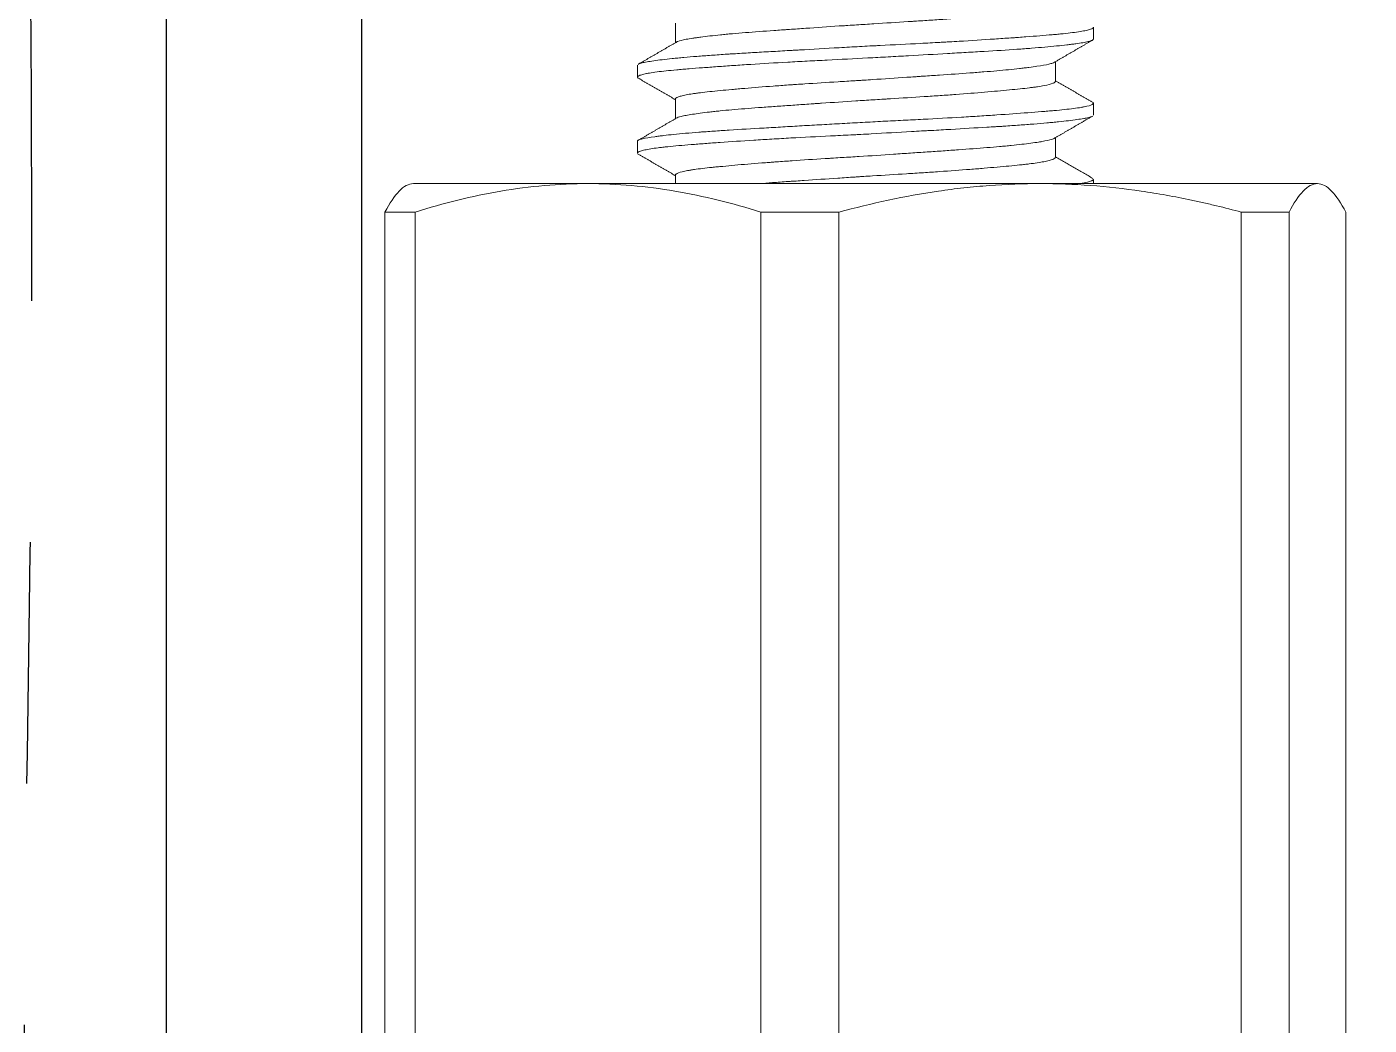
# Model space of a CAD drawing. Header units: millimetres. Extents: x 4900 to 5740, y 840 to 1434.
# Drawn here: x 5035.7 to 5053.36, y 1031.56 to 1044.69 of the extents above; entities that cross this region are included whole.
import ezdxf

# ---------------------------------------------------------------- set-up
doc = ezdxf.new("R2010")
doc.units = ezdxf.units.MM
doc.linetypes.add('CENTERX2', pattern=[101.6, 63.5, -12.7, 12.7, -12.7])
doc.layers.add('CENTER', color=1, linetype='CENTERX2')
doc.layers.add('DIM', color=3, linetype='Continuous')
doc.styles.get("Standard").update_dxf_attribs({"font": 'arial.ttf'})
doc.dimstyles.new('사본 ISO-25', dxfattribs={"dimtxt": 7, "dimasz": 7, "dimexe": 2.1, "dimexo": 2.1, "dimgap": 2, "dimtad": 1, "dimtih": 1, "dimtoh": 1, "dimdec": 1, "dimdsep": 46, "dimtxsty": 'Standard', "dimcen": 0, "dimclrd": 3, "dimclre": 3, "dimclrt": 4, "dimazin": 2, "dimtp": 0.1, "dimtm": 0.1, "dimtfac": 0.714286, "dimtdec": 1, "dimtmove": 0, "dimatfit": 3, "dimfxl": 1, "dimarcsym": 0})

msp = doc.modelspace()

# ---------------------------------------------------------------- linework, layer by layer
msp.add_line((5037.535, 1004.657), (5037.535, 1069.631))
at = {"color": 7, "linetype": 'Continuous', "lineweight": 18}
for p, q in [((5044.235, 1044.743), (5044.235, 1044.485)), ((5049.735, 1044.533), (5049.735, 1044.687)), ((5049.235, 1043.976), (5049.235, 1044.235)), ((5043.735, 1044.188), (5043.735, 1044.032)), ((5044.235, 1043.744), (5044.235, 1043.485)), ((5049.735, 1043.532), (5049.735, 1043.688)), ((5043.735, 1043.187), (5043.735, 1043.033)), ((5049.235, 1042.977), (5049.235, 1043.235)), ((5044.235, 1042.743), (5044.235, 1042.631)), ((5049.735, 1042.631), (5049.735, 1042.687)), ((5052.684, 1042.631), (5040.786, 1042.631)), ((5040.412, 1023.006), (5040.412, 1042.256)), ((5040.808, 1042.256), (5040.412, 1042.256)), ((5040.808, 1023.006), (5040.808, 1042.256)), ((5046.384, 1042.256), (5045.359, 1042.256)), ((5045.359, 1023.006), (5045.359, 1042.256)), ((5046.384, 1023.006), (5046.384, 1042.256)), ((5052.31, 1042.256), (5051.682, 1042.256)), ((5051.682, 1023.006), (5051.682, 1042.256)), ((5052.31, 1023.006), (5052.31, 1042.256)), ((5053.057, 1023.006), (5053.057, 1042.256))]:
    msp.add_line(p, q, dxfattribs=at)
for points, knots in [([(5044.253, 1044.496), (5044.256, 1044.498), (5044.261, 1044.499), (5044.289, 1044.511), (5044.327, 1044.52), (5044.402, 1044.534), (5044.431, 1044.539), (5044.479, 1044.546), (5044.495, 1044.549), (5044.53, 1044.553), (5044.549, 1044.556), (5044.643, 1044.568), (5044.73, 1044.578), (5044.853, 1044.591), (5044.878, 1044.593), (5044.93, 1044.598), (5044.957, 1044.601), (5045.039, 1044.608), (5045.096, 1044.613), (5045.272, 1044.627), (5045.397, 1044.636), (5045.564, 1044.648), (5045.597, 1044.65), (5045.649, 1044.654), (5045.666, 1044.655), (5045.701, 1044.657), (5045.718, 1044.658), (5045.806, 1044.664), (5045.877, 1044.669), (5046.092, 1044.684), (5046.239, 1044.694), (5046.409, 1044.706), (5046.428, 1044.707), (5046.466, 1044.709), (5046.485, 1044.711), (5046.543, 1044.714), (5046.581, 1044.717), (5046.695, 1044.724), (5046.77, 1044.729), (5046.997, 1044.743), (5047.147, 1044.752), (5047.315, 1044.763), (5047.334, 1044.764), (5047.371, 1044.767), (5047.426, 1044.77), (5047.48, 1044.774), (5047.588, 1044.781), (5047.73, 1044.79), (5047.866, 1044.8), (5047.966, 1044.807), (5047.999, 1044.81), (5048.064, 1044.815), (5048.096, 1044.817), (5048.255, 1044.83), (5048.372, 1044.84), (5048.535, 1044.854), (5048.587, 1044.859), (5048.661, 1044.866), (5048.685, 1044.869), (5048.732, 1044.873), (5048.755, 1044.876), (5048.864, 1044.887), (5048.94, 1044.897), (5049.035, 1044.911), (5049.064, 1044.916), (5049.103, 1044.923), (5049.115, 1044.926), (5049.137, 1044.931), (5049.147, 1044.933), (5049.194, 1044.946), (5049.218, 1044.956), (5049.231, 1044.968), (5049.234, 1044.972), (5049.235, 1044.976), (5049.235, 1044.977), (5049.235, 1044.977), (5049.235, 1044.977)], [0, 0, 0, 0, 0.012066, 0.012066, 0.072394, 0.072394, 0.102558, 0.102558, 0.11764, 0.11764, 0.132722, 0.132722, 0.193051, 0.193051, 0.208133, 0.208133, 0.223215, 0.223215, 0.253379, 0.253379, 0.313707, 0.313707, 0.328789, 0.328789, 0.33633, 0.33633, 0.343871, 0.343871, 0.374035, 0.374035, 0.434364, 0.434364, 0.441905, 0.441905, 0.449446, 0.449446, 0.464528, 0.464528, 0.494692, 0.494692, 0.55502, 0.55502, 0.562561, 0.562561, 0.570102, 0.585184, 0.585184, 0.615348, 0.645512, 0.645512, 0.660594, 0.660594, 0.675676, 0.675676, 0.736005, 0.736005, 0.766169, 0.766169, 0.781251, 0.781251, 0.796333, 0.796333, 0.856661, 0.856661, 0.886825, 0.886825, 0.901907, 0.901907, 0.916989, 0.916989, 0.977318, 0.977318, 0.9924, 0.999941, 0.999941, 1, 1, 1, 1]), ([(5043.75, 1044.204), (5043.761, 1044.209), (5043.776, 1044.214), (5043.804, 1044.221), (5043.814, 1044.224), (5043.836, 1044.228), (5043.849, 1044.231), (5043.887, 1044.237), (5043.917, 1044.242), (5044.017, 1044.256), (5044.097, 1044.266), (5044.217, 1044.278), (5044.242, 1044.281), (5044.293, 1044.286), (5044.32, 1044.288), (5044.401, 1044.296), (5044.458, 1044.301), (5044.578, 1044.31), (5044.641, 1044.315), (5044.773, 1044.324), (5044.842, 1044.329), (5044.932, 1044.335), (5044.95, 1044.336), (5044.986, 1044.338), (5045.041, 1044.341), (5045.098, 1044.345), (5045.211, 1044.352), (5045.366, 1044.361), (5045.529, 1044.37), (5045.653, 1044.377), (5045.716, 1044.381), (5045.802, 1044.386), (5045.845, 1044.388), (5046.039, 1044.399), (5046.214, 1044.409), (5046.48, 1044.424), (5046.569, 1044.429), (5046.703, 1044.437), (5046.748, 1044.439), (5046.816, 1044.443), (5046.839, 1044.444), (5046.884, 1044.446), (5046.906, 1044.447), (5047.108, 1044.458), (5047.285, 1044.466), (5047.545, 1044.48), (5047.63, 1044.485), (5047.737, 1044.49), (5047.758, 1044.492), (5047.8, 1044.494), (5047.821, 1044.495), (5047.884, 1044.499), (5047.926, 1044.501), (5048.13, 1044.513), (5048.286, 1044.523), (5048.507, 1044.538), (5048.578, 1044.543), (5048.665, 1044.549), (5048.682, 1044.55), (5048.716, 1044.552), (5048.767, 1044.556), (5048.816, 1044.56), (5048.975, 1044.572), (5049.09, 1044.581), (5049.218, 1044.592), (5049.255, 1044.595), (5049.291, 1044.599), (5049.314, 1044.601), (5049.326, 1044.602), (5049.382, 1044.608), (5049.423, 1044.613), (5049.535, 1044.627), (5049.595, 1044.636), (5049.651, 1044.649), (5049.661, 1044.651), (5049.68, 1044.656), (5049.688, 1044.659), (5049.71, 1044.666), (5049.72, 1044.671), (5049.732, 1044.68), (5049.735, 1044.684), (5049.735, 1044.688)], [0, 0, 0, 0, 0.032547, 0.032547, 0.047287, 0.047287, 0.062028, 0.062028, 0.091509, 0.091509, 0.150471, 0.150471, 0.165211, 0.165211, 0.179952, 0.179952, 0.209433, 0.209433, 0.238914, 0.238914, 0.268395, 0.268395, 0.275766, 0.275766, 0.283136, 0.297876, 0.297876, 0.327357, 0.356839, 0.356839, 0.371579, 0.378949, 0.38632, 0.38632, 0.445282, 0.445282, 0.474763, 0.474763, 0.489503, 0.489503, 0.496874, 0.496874, 0.504244, 0.504244, 0.563206, 0.563206, 0.592687, 0.592687, 0.600058, 0.600058, 0.607428, 0.607428, 0.622168, 0.622168, 0.681131, 0.681131, 0.710612, 0.710612, 0.717982, 0.717982, 0.725352, 0.740093, 0.740093, 0.799055, 0.799055, 0.813796, 0.821166, 0.821166, 0.828536, 0.828536, 0.858017, 0.858017, 0.916979, 0.916979, 0.93172, 0.93172, 0.94646, 0.94646, 0.975942, 0.975942, 1, 1, 1, 1]), ([(5049.734, 1044.531), (5049.734, 1044.529), (5049.734, 1044.528), (5049.729, 1044.521), (5049.722, 1044.517), (5049.707, 1044.511), (5049.704, 1044.51), (5049.698, 1044.508), (5049.687, 1044.504), (5049.674, 1044.501), (5049.645, 1044.494), (5049.598, 1044.485), (5049.537, 1044.476), (5049.485, 1044.469), (5049.458, 1044.465), (5049.429, 1044.461), (5049.408, 1044.459), (5049.398, 1044.458), (5049.345, 1044.452), (5049.255, 1044.442), (5049.099, 1044.427), (5048.983, 1044.417), (5048.891, 1044.41), (5048.859, 1044.407), (5048.795, 1044.403), (5048.762, 1044.4), (5048.593, 1044.389), (5048.45, 1044.38), (5048.221, 1044.366), (5048.143, 1044.362), (5048.022, 1044.355), (5047.981, 1044.352), (5047.899, 1044.347), (5047.857, 1044.345), (5047.648, 1044.333), (5047.476, 1044.323), (5047.213, 1044.308), (5047.125, 1044.303), (5046.99, 1044.296), (5046.945, 1044.293), (5046.855, 1044.288), (5046.81, 1044.286), (5046.586, 1044.274), (5046.408, 1044.265), (5046.144, 1044.251), (5046.056, 1044.247), (5045.881, 1044.238), (5045.796, 1044.233), (5045.543, 1044.219), (5045.382, 1044.21), (5045.188, 1044.197), (5045.15, 1044.195), (5045.074, 1044.19), (5045.037, 1044.187), (5044.927, 1044.18), (5044.856, 1044.175), (5044.72, 1044.165), (5044.655, 1044.16), (5044.53, 1044.151), (5044.47, 1044.146), (5044.385, 1044.139), (5044.357, 1044.137), (5044.317, 1044.134), (5044.303, 1044.133), (5044.277, 1044.13), (5044.213, 1044.125), (5044.155, 1044.119), (5044.025, 1044.105), (5043.952, 1044.096), (5043.887, 1044.085), (5043.88, 1044.084), (5043.867, 1044.081), (5043.86, 1044.08), (5043.841, 1044.076), (5043.83, 1044.074), (5043.798, 1044.066), (5043.764, 1044.056), (5043.745, 1044.046), (5043.735, 1044.036), (5043.733, 1044.032), (5043.737, 1044.026), (5043.738, 1044.025), (5043.74, 1044.022), (5043.743, 1044.02), (5043.747, 1044.018), (5043.749, 1044.017)], [0, 0, 0, 0, 0.009972, 0.009972, 0.037676, 0.037676, 0.044602, 0.044602, 0.051528, 0.06538, 0.06538, 0.093084, 0.120788, 0.120788, 0.13464, 0.141566, 0.141566, 0.148492, 0.148492, 0.176196, 0.2039, 0.231604, 0.231604, 0.245456, 0.245456, 0.259308, 0.259308, 0.314715, 0.314715, 0.342419, 0.342419, 0.356271, 0.356271, 0.370123, 0.370123, 0.425531, 0.425531, 0.453235, 0.453235, 0.467087, 0.467087, 0.480939, 0.480939, 0.536347, 0.536347, 0.56405, 0.56405, 0.591754, 0.591754, 0.647162, 0.647162, 0.661014, 0.661014, 0.674866, 0.674866, 0.70257, 0.70257, 0.730274, 0.730274, 0.757978, 0.757978, 0.77183, 0.77183, 0.778756, 0.778756, 0.785682, 0.813386, 0.813386, 0.868793, 0.868793, 0.875719, 0.875719, 0.882645, 0.882645, 0.896497, 0.896497, 0.924201, 0.951905, 0.951905, 0.979609, 0.979609, 0.986535, 0.986535, 0.993461, 1, 1, 1, 1]), ([(5049.222, 1044.228), (5049.216, 1044.224), (5049.208, 1044.22), (5049.185, 1044.212), (5049.169, 1044.207), (5049.109, 1044.193), (5049.057, 1044.184), (5048.96, 1044.169), (5048.925, 1044.165), (5048.867, 1044.157), (5048.847, 1044.155), (5048.805, 1044.15), (5048.783, 1044.147), (5048.672, 1044.135), (5048.573, 1044.125), (5048.41, 1044.11), (5048.353, 1044.106), (5048.264, 1044.099), (5048.234, 1044.096), (5048.172, 1044.092), (5048.141, 1044.089), (5047.982, 1044.078), (5047.849, 1044.068), (5047.641, 1044.054), (5047.57, 1044.049), (5047.479, 1044.043), (5047.461, 1044.042), (5047.425, 1044.039), (5047.37, 1044.035), (5047.315, 1044.032), (5047.13, 1044.019), (5046.981, 1044.009), (5046.792, 1043.997), (5046.735, 1043.993), (5046.678, 1043.99), (5046.64, 1043.987), (5046.621, 1043.986), (5046.526, 1043.98), (5046.45, 1043.975), (5046.226, 1043.962), (5046.08, 1043.952), (5045.9, 1043.941), (5045.865, 1043.938), (5045.811, 1043.935), (5045.794, 1043.934), (5045.759, 1043.931), (5045.741, 1043.93), (5045.654, 1043.924), (5045.587, 1043.919), (5045.389, 1043.904), (5045.264, 1043.894), (5045.118, 1043.882), (5045.089, 1043.879), (5045.032, 1043.874), (5045.004, 1043.872), (5044.924, 1043.865), (5044.872, 1043.86), (5044.727, 1043.846), (5044.64, 1043.837), (5044.545, 1043.825), (5044.527, 1043.823), (5044.493, 1043.818), (5044.476, 1043.815), (5044.429, 1043.808), (5044.373, 1043.799), (5044.329, 1043.789), (5044.301, 1043.781), (5044.293, 1043.779), (5044.278, 1043.774), (5044.271, 1043.771), (5044.244, 1043.76), (5044.234, 1043.751), (5044.235, 1043.743)], [0, 0, 0, 0, 0.023616, 0.023616, 0.053435, 0.053435, 0.113072, 0.113072, 0.142891, 0.142891, 0.1578, 0.1578, 0.172709, 0.172709, 0.232347, 0.232347, 0.262166, 0.262166, 0.277075, 0.277075, 0.291984, 0.291984, 0.351622, 0.351622, 0.38144, 0.38144, 0.388895, 0.388895, 0.39635, 0.411259, 0.411259, 0.470896, 0.470896, 0.485806, 0.493261, 0.493261, 0.500715, 0.500715, 0.530534, 0.530534, 0.590171, 0.590171, 0.605081, 0.605081, 0.612535, 0.612535, 0.61999, 0.61999, 0.649809, 0.649809, 0.709446, 0.709446, 0.724356, 0.724356, 0.739265, 0.739265, 0.769084, 0.769084, 0.828721, 0.828721, 0.84363, 0.84363, 0.85854, 0.85854, 0.888358, 0.918177, 0.918177, 0.933086, 0.933086, 0.947996, 0.947996, 1, 1, 1, 1]), ([(5044.246, 1043.492), (5044.257, 1043.499), (5044.278, 1043.507), (5044.318, 1043.517), (5044.328, 1043.519), (5044.35, 1043.524), (5044.362, 1043.526), (5044.399, 1043.533), (5044.428, 1043.538), (5044.522, 1043.553), (5044.596, 1043.563), (5044.705, 1043.575), (5044.728, 1043.578), (5044.775, 1043.583), (5044.798, 1043.585), (5044.872, 1043.593), (5044.924, 1043.598), (5045.085, 1043.612), (5045.202, 1043.621), (5045.36, 1043.633), (5045.392, 1043.635), (5045.457, 1043.64), (5045.49, 1043.642), (5045.589, 1043.649), (5045.725, 1043.659), (5045.866, 1043.669), (5045.974, 1043.676), (5046.028, 1043.68), (5046.084, 1043.684), (5046.121, 1043.686), (5046.139, 1043.687), (5046.307, 1043.699), (5046.457, 1043.709), (5046.683, 1043.724), (5046.759, 1043.728), (5046.873, 1043.736), (5046.911, 1043.738), (5046.968, 1043.742), (5046.987, 1043.743), (5047.025, 1043.745), (5047.044, 1043.746), (5047.214, 1043.757), (5047.362, 1043.766), (5047.578, 1043.78), (5047.649, 1043.785), (5047.754, 1043.792), (5047.789, 1043.794), (5047.858, 1043.799), (5047.892, 1043.802), (5048.059, 1043.814), (5048.185, 1043.824), (5048.362, 1043.839), (5048.419, 1043.844), (5048.529, 1043.854), (5048.581, 1043.859), (5048.729, 1043.873), (5048.817, 1043.882), (5048.913, 1043.894), (5048.931, 1043.896), (5048.967, 1043.901), (5048.984, 1043.903), (5049.032, 1043.91), (5049.061, 1043.915), (5049.138, 1043.93), (5049.176, 1043.94), (5049.207, 1043.953), (5049.213, 1043.955), (5049.222, 1043.96), (5049.225, 1043.963), (5049.232, 1043.969), (5049.234, 1043.973), (5049.235, 1043.976)], [0, 0, 0, 0, 0.04933, 0.04933, 0.064296, 0.064296, 0.079263, 0.079263, 0.109196, 0.109196, 0.169062, 0.169062, 0.184028, 0.184028, 0.198995, 0.198995, 0.228928, 0.228928, 0.288794, 0.288794, 0.30376, 0.30376, 0.318726, 0.318726, 0.348659, 0.378592, 0.378592, 0.393559, 0.401042, 0.401042, 0.408525, 0.408525, 0.468391, 0.468391, 0.498324, 0.498324, 0.513291, 0.513291, 0.520774, 0.520774, 0.528257, 0.528257, 0.588123, 0.588123, 0.618056, 0.618056, 0.633022, 0.633022, 0.647989, 0.647989, 0.707855, 0.707855, 0.737788, 0.737788, 0.767721, 0.767721, 0.827587, 0.827587, 0.842553, 0.842553, 0.85752, 0.85752, 0.887453, 0.887453, 0.947318, 0.947318, 0.962285, 0.962285, 0.977251, 0.977251, 1, 1, 1, 1]), ([(5043.735, 1043.188), (5043.735, 1043.19), (5043.735, 1043.192), (5043.738, 1043.196), (5043.742, 1043.2), (5043.748, 1043.203), (5043.753, 1043.205), (5043.755, 1043.206), (5043.769, 1043.212), (5043.784, 1043.217), (5043.841, 1043.23), (5043.895, 1043.239), (5043.981, 1043.251), (5043.999, 1043.253), (5044.028, 1043.257), (5044.037, 1043.258), (5044.058, 1043.261), (5044.109, 1043.267), (5044.165, 1043.273), (5044.31, 1043.288), (5044.42, 1043.298), (5044.558, 1043.309), (5044.574, 1043.31), (5044.605, 1043.312), (5044.621, 1043.313), (5044.67, 1043.317), (5044.703, 1043.319), (5044.803, 1043.326), (5044.872, 1043.331), (5045.087, 1043.344), (5045.239, 1043.353), (5045.441, 1043.365), (5045.482, 1043.367), (5045.565, 1043.372), (5045.606, 1043.375), (5045.731, 1043.382), (5045.9, 1043.392), (5046.074, 1043.401), (5046.206, 1043.409), (5046.25, 1043.411), (5046.339, 1043.416), (5046.383, 1043.419), (5046.518, 1043.427), (5046.608, 1043.431), (5046.787, 1043.441), (5046.876, 1043.446), (5047.054, 1043.455), (5047.142, 1043.459), (5047.275, 1043.466), (5047.319, 1043.468), (5047.407, 1043.473), (5047.451, 1043.475), (5047.669, 1043.487), (5047.837, 1043.496), (5048.08, 1043.51), (5048.159, 1043.515), (5048.276, 1043.522), (5048.314, 1043.525), (5048.391, 1043.53), (5048.428, 1043.532), (5048.611, 1043.545), (5048.747, 1043.555), (5048.935, 1043.569), (5048.995, 1043.573), (5049.081, 1043.58), (5049.109, 1043.583), (5049.163, 1043.587), (5049.189, 1043.589), (5049.315, 1043.601), (5049.402, 1043.61), (5049.511, 1043.624), (5049.544, 1043.629), (5049.588, 1043.636), (5049.602, 1043.639), (5049.627, 1043.644), (5049.638, 1043.646), (5049.691, 1043.658), (5049.718, 1043.669), (5049.732, 1043.681), (5049.733, 1043.683), (5049.735, 1043.688), (5049.735, 1043.69), (5049.732, 1043.696), (5049.729, 1043.698), (5049.725, 1043.701)], [0, 0, 0, 0, 0.01112, 0.01112, 0.025021, 0.031972, 0.031972, 0.038923, 0.038923, 0.066725, 0.066725, 0.12233, 0.12233, 0.136231, 0.136231, 0.143182, 0.143182, 0.150133, 0.177935, 0.177935, 0.23354, 0.23354, 0.240491, 0.240491, 0.247441, 0.247441, 0.261343, 0.261343, 0.289145, 0.289145, 0.34475, 0.34475, 0.358652, 0.358652, 0.372553, 0.372553, 0.400355, 0.428158, 0.428158, 0.442059, 0.442059, 0.45596, 0.45596, 0.483763, 0.483763, 0.511565, 0.511565, 0.539368, 0.539368, 0.553269, 0.553269, 0.56717, 0.56717, 0.622775, 0.622775, 0.650578, 0.650578, 0.664479, 0.664479, 0.67838, 0.67838, 0.733985, 0.733985, 0.761788, 0.761788, 0.775689, 0.775689, 0.78959, 0.78959, 0.845195, 0.845195, 0.872998, 0.872998, 0.886899, 0.886899, 0.9008, 0.9008, 0.956406, 0.956406, 0.970307, 0.970307, 0.984208, 0.984208, 1, 1, 1, 1]), ([(5049.717, 1043.515), (5049.717, 1043.515), (5049.706, 1043.51), (5049.692, 1043.505), (5049.665, 1043.499), (5049.65, 1043.495), (5049.632, 1043.492), (5049.62, 1043.489), (5049.614, 1043.488), (5049.556, 1043.478), (5049.489, 1043.469), (5049.368, 1043.454), (5049.324, 1043.449), (5049.252, 1043.442), (5049.227, 1043.439), (5049.189, 1043.436), (5049.176, 1043.434), (5049.149, 1043.432), (5049.082, 1043.426), (5049.011, 1043.419), (5048.89, 1043.41), (5048.827, 1043.405), (5048.696, 1043.396), (5048.627, 1043.391), (5048.538, 1043.385), (5048.52, 1043.384), (5048.483, 1043.382), (5048.465, 1043.381), (5048.409, 1043.377), (5048.372, 1043.375), (5048.182, 1043.364), (5048.023, 1043.355), (5047.775, 1043.34), (5047.69, 1043.335), (5047.582, 1043.329), (5047.561, 1043.328), (5047.517, 1043.326), (5047.452, 1043.322), (5047.386, 1043.318), (5047.167, 1043.306), (5046.99, 1043.296), (5046.767, 1043.283), (5046.722, 1043.281), (5046.654, 1043.278), (5046.632, 1043.276), (5046.587, 1043.274), (5046.564, 1043.273), (5046.452, 1043.267), (5046.362, 1043.263), (5046.098, 1043.249), (5045.924, 1043.24), (5045.713, 1043.229), (5045.671, 1043.226), (5045.587, 1043.221), (5045.545, 1043.219), (5045.422, 1043.212), (5045.342, 1043.207), (5045.109, 1043.192), (5044.961, 1043.183), (5044.788, 1043.17), (5044.754, 1043.168), (5044.687, 1043.163), (5044.655, 1043.16), (5044.559, 1043.153), (5044.498, 1043.148), (5044.326, 1043.135), (5044.223, 1043.126), (5044.111, 1043.114), (5044.089, 1043.112), (5044.048, 1043.107), (5044.028, 1043.105), (5043.972, 1043.098), (5043.905, 1043.088), (5043.826, 1043.074), (5043.789, 1043.064), (5043.76, 1043.054), (5043.749, 1043.049), (5043.737, 1043.04), (5043.734, 1043.035), (5043.735, 1043.031)], [0, 0, 0, 0, 0.001886, 0.031368, 0.031368, 0.046108, 0.053478, 0.053478, 0.060849, 0.060849, 0.119811, 0.119811, 0.149292, 0.149292, 0.164033, 0.164033, 0.171403, 0.171403, 0.178773, 0.208254, 0.208254, 0.237736, 0.237736, 0.267217, 0.267217, 0.274587, 0.274587, 0.281957, 0.281957, 0.296698, 0.296698, 0.35566, 0.35566, 0.385141, 0.385141, 0.392512, 0.392512, 0.399882, 0.414623, 0.414623, 0.473585, 0.473585, 0.488325, 0.488325, 0.495696, 0.495696, 0.503066, 0.503066, 0.532547, 0.532547, 0.591509, 0.591509, 0.60625, 0.60625, 0.620991, 0.620991, 0.650472, 0.650472, 0.709434, 0.709434, 0.724175, 0.724175, 0.738915, 0.738915, 0.768396, 0.768396, 0.827359, 0.827359, 0.842099, 0.842099, 0.85684, 0.85684, 0.886321, 0.915802, 0.945283, 0.945283, 0.974764, 0.974764, 1, 1, 1, 1]), ([(5049.217, 1043.225), (5049.214, 1043.223), (5049.21, 1043.221), (5049.183, 1043.21), (5049.147, 1043.201), (5049.086, 1043.19), (5049.073, 1043.187), (5049.044, 1043.182), (5049.03, 1043.18), (5048.983, 1043.173), (5048.949, 1043.168), (5048.837, 1043.153), (5048.752, 1043.143), (5048.63, 1043.131), (5048.605, 1043.128), (5048.554, 1043.123), (5048.527, 1043.121), (5048.447, 1043.113), (5048.391, 1043.109), (5048.217, 1043.095), (5048.093, 1043.086), (5047.927, 1043.074), (5047.894, 1043.072), (5047.826, 1043.067), (5047.792, 1043.064), (5047.688, 1043.057), (5047.548, 1043.048), (5047.403, 1043.038), (5047.293, 1043.03), (5047.256, 1043.028), (5047.182, 1043.023), (5047.144, 1043.02), (5046.956, 1043.007), (5046.805, 1042.997), (5046.579, 1042.983), (5046.504, 1042.979), (5046.391, 1042.972), (5046.354, 1042.969), (5046.297, 1042.966), (5046.279, 1042.965), (5046.241, 1042.962), (5046.223, 1042.961), (5046.055, 1042.951), (5045.912, 1042.942), (5045.703, 1042.927), (5045.618, 1042.921), (5045.534, 1042.915), (5045.501, 1042.913), (5045.484, 1042.911), (5045.435, 1042.908), (5045.403, 1042.905), (5045.244, 1042.893), (5045.126, 1042.883), (5044.961, 1042.868), (5044.909, 1042.863), (5044.846, 1042.857), (5044.833, 1042.856), (5044.809, 1042.854), (5044.772, 1042.85), (5044.738, 1042.847), (5044.627, 1042.835), (5044.549, 1042.826), (5044.467, 1042.814), (5044.451, 1042.812), (5044.421, 1042.807), (5044.407, 1042.804), (5044.367, 1042.797), (5044.344, 1042.792), (5044.284, 1042.777), (5044.257, 1042.767), (5044.241, 1042.755), (5044.238, 1042.752), (5044.235, 1042.747), (5044.234, 1042.745), (5044.235, 1042.743)], [0, 0, 0, 0, 0.010556, 0.010556, 0.070537, 0.070537, 0.085532, 0.085532, 0.100527, 0.100527, 0.130518, 0.130518, 0.190499, 0.190499, 0.205494, 0.205494, 0.220489, 0.220489, 0.250479, 0.250479, 0.31046, 0.31046, 0.325455, 0.325455, 0.34045, 0.34045, 0.370441, 0.400431, 0.400431, 0.415426, 0.415426, 0.430422, 0.430422, 0.490402, 0.490402, 0.520393, 0.520393, 0.535388, 0.535388, 0.542886, 0.542886, 0.550383, 0.550383, 0.610364, 0.610364, 0.640354, 0.647852, 0.647852, 0.655349, 0.655349, 0.670345, 0.670345, 0.730325, 0.730325, 0.760316, 0.760316, 0.767813, 0.767813, 0.775311, 0.790306, 0.790306, 0.850287, 0.850287, 0.865282, 0.865282, 0.880277, 0.880277, 0.910268, 0.910268, 0.970248, 0.970248, 0.985244, 0.985244, 1, 1, 1, 1]), ([(5045.334, 1042.631), (5045.392, 1042.635), (5045.452, 1042.64), (5045.579, 1042.649), (5045.664, 1042.655), (5045.752, 1042.661), (5045.787, 1042.663), (5045.805, 1042.664), (5045.858, 1042.668), (5045.894, 1042.671), (5046.074, 1042.683), (5046.221, 1042.693), (5046.446, 1042.708), (5046.521, 1042.713), (5046.617, 1042.719), (5046.636, 1042.721), (5046.674, 1042.723), (5046.693, 1042.724), (5046.751, 1042.728), (5046.789, 1042.73), (5046.978, 1042.742), (5047.128, 1042.751), (5047.313, 1042.763), (5047.35, 1042.765), (5047.424, 1042.77), (5047.461, 1042.772), (5047.57, 1042.779), (5047.641, 1042.784), (5047.85, 1042.799), (5047.984, 1042.808), (5048.143, 1042.821), (5048.174, 1042.823), (5048.236, 1042.828), (5048.266, 1042.831), (5048.355, 1042.839), (5048.412, 1042.844), (5048.576, 1042.858), (5048.675, 1042.867), (5048.787, 1042.879), (5048.808, 1042.881), (5048.85, 1042.886), (5048.87, 1042.888), (5048.928, 1042.895), (5048.999, 1042.905), (5049.057, 1042.914), (5049.096, 1042.922), (5049.108, 1042.924), (5049.131, 1042.929), (5049.142, 1042.932), (5049.191, 1042.944), (5049.216, 1042.955), (5049.232, 1042.969), (5049.234, 1042.973), (5049.235, 1042.977)], [0.2846428, 0.2846428, 0.2846428, 0.2846428, 0.3126218, 0.3126218, 0.3427278, 0.3502543, 0.3502543, 0.3577808, 0.3577808, 0.3728338, 0.3728338, 0.4330458, 0.4330458, 0.4631519, 0.4631519, 0.4706784, 0.4706784, 0.4782049, 0.4782049, 0.4932579, 0.4932579, 0.5534699, 0.5534699, 0.5685229, 0.5685229, 0.5835759, 0.5835759, 0.6136819, 0.6136819, 0.6738939, 0.6738939, 0.6889469, 0.6889469, 0.7039999, 0.7039999, 0.7341059, 0.7341059, 0.794318, 0.794318, 0.809371, 0.809371, 0.824424, 0.824424, 0.85453, 0.884636, 0.884636, 0.899689, 0.899689, 0.914742, 0.914742, 0.974954, 0.974954, 1, 1, 1, 1]), ([(5049.557, 1042.631), (5049.597, 1042.637), (5049.631, 1042.644), (5049.677, 1042.655), (5049.694, 1042.661), (5049.709, 1042.667), (5049.712, 1042.668), (5049.717, 1042.671), (5049.724, 1042.674), (5049.729, 1042.678), (5049.733, 1042.683), (5049.735, 1042.686), (5049.735, 1042.688)], [0.8021387, 0.8021387, 0.8021387, 0.8021387, 0.8700665, 0.8700665, 0.9214645, 0.9214645, 0.9343141, 0.9343141, 0.9471636, 0.9728626, 0.9728626, 1, 1, 1, 1]), ([(5040.412, 1042.256), (5040.474, 1042.373), (5040.536, 1042.468), (5040.629, 1042.565), (5040.66, 1042.589), (5040.723, 1042.623), (5040.754, 1042.631), (5040.786, 1042.631)], [0, 0, 0, 0, 0.5, 0.5, 0.75, 0.75, 1, 1, 1, 1]), ([(5043.084, 1042.631), (5042.893, 1042.631), (5042.702, 1042.623), (5042.318, 1042.589), (5042.127, 1042.564), (5041.557, 1042.467), (5041.181, 1042.373), (5040.808, 1042.256)], [0, 0, 0, 0, 0.25, 0.25, 0.5, 0.5, 1, 1, 1, 1]), ([(5045.359, 1042.256), (5044.984, 1042.373), (5044.608, 1042.468), (5044.039, 1042.565), (5043.849, 1042.589), (5043.467, 1042.623), (5043.276, 1042.631), (5043.084, 1042.631)], [0, 0, 0, 0, 0.5, 0.5, 0.75, 0.75, 1, 1, 1, 1]), ([(5049.033, 1042.631), (5048.811, 1042.631), (5048.588, 1042.623), (5048.253, 1042.598), (5048.142, 1042.587), (5047.974, 1042.569), (5047.918, 1042.562), (5047.807, 1042.548), (5047.306, 1042.478), (5046.815, 1042.372), (5046.384, 1042.256)], [0, 0, 0, 0, 0.25, 0.25, 0.375, 0.375, 0.4375, 0.4375, 0.5, 1, 1, 1, 1]), ([(5051.682, 1042.256), (5051.573, 1042.285), (5051.41, 1042.327), (5051.245, 1042.365), (5051.136, 1042.39), (5051.08, 1042.402), (5050.805, 1042.461), (5050.584, 1042.5), (5050.142, 1042.565), (5049.921, 1042.59), (5049.477, 1042.623), (5049.255, 1042.631), (5049.033, 1042.631)], [0, 0, 0, 0, 0.125, 0.1875, 0.1875, 0.25, 0.25, 0.5, 0.5, 0.75, 0.75, 1, 1, 1, 1]), ([(5052.684, 1042.631), (5052.652, 1042.631), (5052.621, 1042.623), (5052.558, 1042.589), (5052.527, 1042.564), (5052.433, 1042.467), (5052.372, 1042.373), (5052.31, 1042.256)], [0, 0, 0, 0, 0.25, 0.25, 0.5, 0.5, 1, 1, 1, 1]), ([(5053.057, 1042.256), (5052.995, 1042.373), (5052.933, 1042.468), (5052.84, 1042.565), (5052.809, 1042.589), (5052.746, 1042.623), (5052.715, 1042.631), (5052.684, 1042.631)], [0, 0, 0, 0, 0.5, 0.5, 0.75, 0.75, 1, 1, 1, 1])]:
    msp.add_open_spline(points, degree=3, knots=knots, dxfattribs=at)
for points in [[(5044.259, 1044.499), (5044.001, 1044.35), (5043.744, 1044.2)], [(5049.218, 1044.225), (5049.476, 1044.375), (5049.733, 1044.524)], [(5043.741, 1044.021), (5043.988, 1043.878), (5044.235, 1043.735)], [(5049.731, 1043.697), (5049.483, 1043.841), (5049.235, 1043.985)], [(5049.212, 1043.222), (5049.469, 1043.371), (5049.726, 1043.52)], [(5044.251, 1043.495), (5043.994, 1043.346), (5043.737, 1043.196)], [(5043.737, 1043.024), (5043.986, 1042.879), (5044.235, 1042.735)], [(5049.726, 1042.7), (5049.48, 1042.843), (5049.235, 1042.985)]]:
    msp.add_open_spline(points, degree=2, dxfattribs=at)
at = {"layer": 'CENTER', "ltscale": 0.25}
msp.add_spline([(5085.961, 1036.417, 0), (5081.154, 1052.983, 0), (5069.175, 1056.157, 0), (5056.563, 1011.824, 0), (5042.87, 1010.053, 0), (5035.735, 1037.076), (5035.735, 1047.631)], degree=3, dxfattribs=at)

# ---------------------------------------------------------------- leaders
at = {"layer": 'DIM'}
msp.add_leader([(5040.104, 1100.153), (5040.104, 984.197), (5065.9, 984.197)], dimstyle='사본 ISO-25', override={"dimasz": 4, "dimgap": 2, "dimtad": 0, "dimldrblk": 'Dot'}, dxfattribs=at)

doc.saveas('drawing.dxf')
